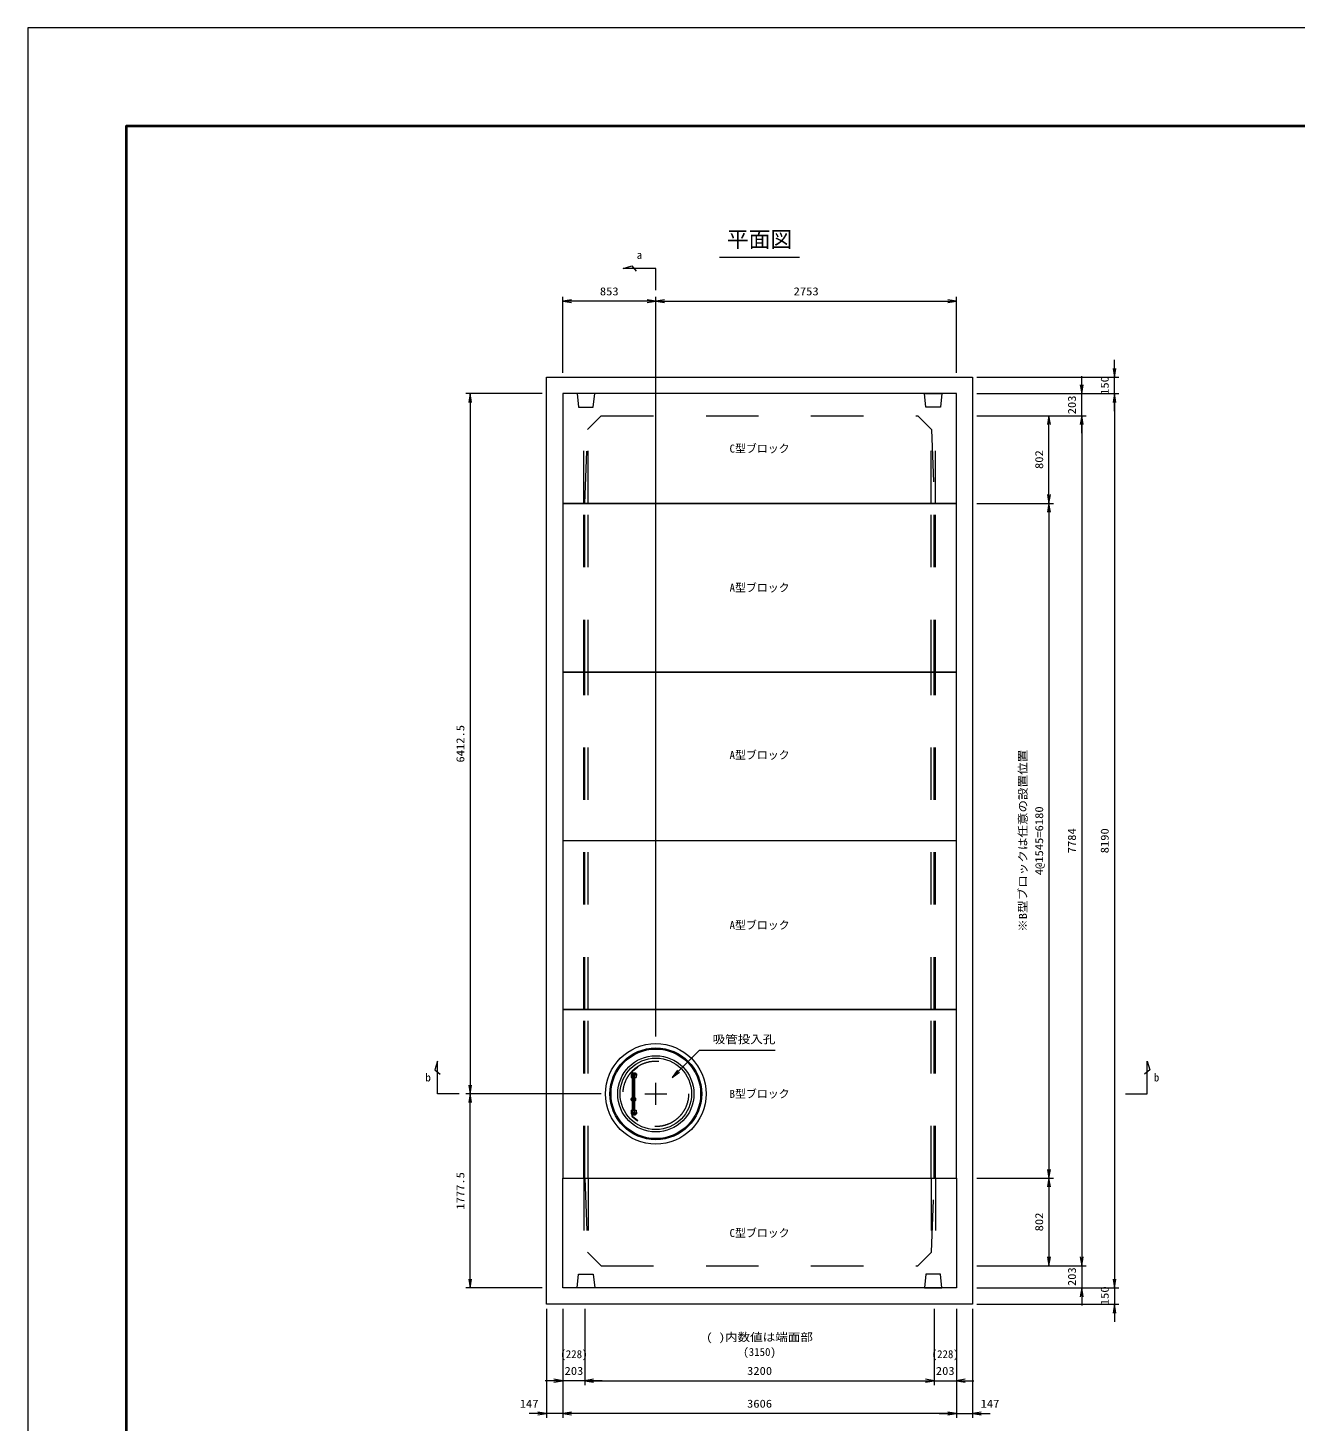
# Model space of a CAD drawing. Units: millimetres at full size. Extents: x 0 to 33600, y -27760 to -4000.
# Drawn here: x 0 to 11604, y -16760 to -4000 of the extents above; entities that cross this region are included whole.
import ezdxf
from ezdxf.enums import TextEntityAlignment as Align

# ---------------------------------------------------------------- set-up
doc = ezdxf.new("R2010")
doc.units = ezdxf.units.MM
doc.header["$LTSCALE"] = 80.0044
doc.header["$PDMODE"] = 32
doc.header["$PDSIZE"] = 40
doc.linetypes.add('CHAIN', pattern=[18.5, 12, -1.5, 3.5, -1.5])
doc.linetypes.add('DASHED_SPACED', pattern=[12, 6, -6])
for name, color, linetype, lineweight in [('0_2', 4, 'Continuous', 13), ('Defpoints_5', 5, 'Continuous', 13), ('FRP', 4, 'DASHED_SPACED', 13), ('図枠', 1, 'Continuous', 40), ('寸法', 6, 'Continuous', 13), ('文字', 2, 'Continuous', 13)]:
    doc.layers.add(name, color=color, linetype=linetype, lineweight=lineweight)
doc.styles.add('ＭＳ ゴシック', font='')
doc.styles.get('ＭＳ ゴシック').set_extended_font_data('MS Gothic')

# ---------------------------------------------------------------- blocks, each defined once
blk = doc.blocks.new('open_arrow')
at = {"color": 0, "linetype": 'Continuous', "lineweight": -2}
blk.add_lwpolyline([(7.5, 1.25), (0, 0), (7.5, -1.25)], dxfattribs=at)

msp = doc.modelspace()

# ---------------------------------------------------------------- linework, layer by layer
at = {"layer": '0_2', "linetype": 'DASHED_SPACED'}
for p, q in [((5090, -8355), (5090, -7475)), ((5130, -8355), (5130, -7475)), ((8270, -8355), (8270, -7475)), ((8310, -8355), (8310, -7475)), ((5090, -9900), (5090, -8355)), ((5130, -9900), (5130, -8355)), ((8270, -9900), (8270, -8355)), ((8310, -9900), (8310, -8355)), ((5090, -12990), (5090, -9900)), ((5130, -12990), (5130, -9900)), ((8270, -12990), (8270, -9900)), ((8310, -12990), (8310, -9900)), ((5090, -14535), (5090, -12990)), ((5130, -14535), (5130, -12990)), ((8270, -14535), (8270, -12990)), ((8310, -14535), (8310, -12990)), ((5090, -14535), (5090, -15415)), ((5130, -14535), (5130, -15415)), ((8270, -14535), (8270, -15415)), ((8310, -14535), (8310, -15415))]:
    msp.add_line(p, q, dxfattribs=at)
at = {"layer": '0_2', "color": 3, "linetype": 'DASHED_SPACED'}
for p, q in [((5100, -9900), (5100, -8355)), ((8300, -9900), (8300, -8355)), ((5100, -12990), (5100, -9900)), ((8300, -12990), (8300, -9900)), ((5100, -14535), (5100, -12990)), ((8300, -14535), (8300, -12990))]:
    msp.add_line(p, q, dxfattribs=at)
at = {"layer": '0_2', "color": 2, "linetype": 'CHAIN'}
for p, q in [((5650, -13762.5), (5850, -13762.5)), ((5750, -13862.5), (5750, -13662.5))]:
    msp.add_line(p, q, dxfattribs=at)
at = {"layer": '0_2', "color": 7}
msp.add_lwpolyline([(4750, -7200), (8650, -7200), (8650, -15690), (4750, -15690)], close=True, dxfattribs=at)
at = {"layer": '0_2', "color": 3}
for points in [[(4897, -8355), (8503, -8355), (8503, -7350), (4897, -7350)], [(8503, -9900), (8503, -8355), (4897, -8355), (4897, -9900)], [(8503, -12990), (8503, -9900), (4897, -9900), (4897, -12990)], [(8503, -12990), (8503, -11445), (4897, -11445), (4897, -12990)], [(8503, -14535), (8503, -12990), (4897, -12990), (4897, -14535)], [(4897, -14535), (8503, -14535), (8503, -15540), (4897, -15540)]]:
    msp.add_lwpolyline(points, close=True, dxfattribs=at)
at = {"layer": '0_2', "linetype": 'DASHED_SPACED'}
for points in [[(5030, -7350), (5042.5, -7475), (5177.5, -7475), (5190, -7350)], [(8370, -7350), (8357.5, -7475), (8222.5, -7475), (8210, -7350)], [(5030, -15540), (5042.5, -15415), (5177.5, -15415), (5190, -15540)], [(8370, -15540), (8357.5, -15415), (8222.5, -15415), (8210, -15540)]]:
    msp.add_lwpolyline(points, close=True, dxfattribs=at)
at = {"layer": '0_2', "color": 3, "linetype": 'DASHED_SPACED'}
for points in [[(5100, -8355), (5125, -7678), (5250, -7553), (8150, -7553), (8275, -7678), (8300, -8355)], [(5100, -14535), (5125, -15212), (5250, -15337), (8150, -15337), (8275, -15212), (8300, -14535)]]:
    msp.add_lwpolyline(points, dxfattribs=at)
at = {"layer": '0_2', "color": 3}
for radius in [460, 420]:
    msp.add_circle((5750, -13762.5), radius, dxfattribs=at)
at = {"layer": '0_2'}
for radius in [410, 349, 327]:
    msp.add_circle((5750, -13762.5), radius, dxfattribs=at)
at = {"layer": '0_2', "color": 3, "linetype": 'DASHED_SPACED'}
msp.add_circle((5750, -13762.5), 300, dxfattribs=at)
at = {"layer": 'Defpoints_5'}
msp.add_lwpolyline([(0, -27760), (33600, -27760), (33600, -4000), (0, -4000)], close=True, dxfattribs=at)
at = {"layer": 'FRP'}
for p, q in [((5581.43, -13514.34), (5532.85, -13555)), ((5584.31, -13517.79), (5535.73, -13558.45)), ((5581.43, -13514.34), (5584.31, -13517.79)), ((5525, -13578.56), (5571, -13578.56)), ((5525, -13578.56), (5525, -13580.56)), ((5525, -13580.56), (5571, -13580.56)), ((5525, -13580.56), (5525, -13612.56)), ((5525, -13591.29), (5559.95, -13591.29)), ((5525, -13612.56), (5533.9, -13612.56)), ((5532.09, -13570.41), (5534.03, -13576.23)), ((5534, -13582.75), (5534, -13587.45)), ((5534, -13591.29), (5534, -13933.71)), ((5534.03, -13573.56), (5534.03, -13578.56)), ((5534.03, -13573.56), (5565.12, -13573.56)), ((5539.58, -13569.06), (5565.12, -13569.06)), ((5559, -13573.56), (5555.95, -13576.61)), ((5556, -13573.56), (5556, -13578.56)), ((5556, -13582.75), (5556, -13587.45)), ((5556, -13591.29), (5556, -13933.71)), ((5556, -13612.56), (5571, -13612.56)), ((5559.95, -13580.56), (5559.95, -13591.29)), ((5565.12, -13569.06), (5565.12, -13573.56)), ((5571, -13580.56), (5571, -13612.56)), ((5571, -13593.56), (5573, -13593.56)), ((5573, -13580.56), (5573, -13593.56)), ((5525, -13912.44), (5533.9, -13912.44)), ((5525, -13912.44), (5525, -13944.44)), ((5525, -13933.71), (5559.95, -13933.71)), ((5525, -13944.44), (5571, -13944.44)), ((5525, -13944.44), (5525, -13946.44)), ((5525, -13946.44), (5571, -13946.44)), ((5534.03, -13948.77), (5532.09, -13954.59)), ((5532.85, -13970), (5581.43, -14010.66)), ((5534, -13937.55), (5534, -13942.25)), ((5534.03, -13946.44), (5534.03, -13951.44)), ((5534.03, -13951.44), (5565.12, -13951.44)), ((5535.73, -13966.55), (5584.31, -14007.21)), ((5539.58, -13955.94), (5565.12, -13955.94)), ((5555.95, -13948.39), (5559, -13951.44)), ((5556, -13912.44), (5571, -13912.44)), ((5556, -13937.55), (5556, -13942.25)), ((5556, -13946.44), (5556, -13951.44)), ((5559.95, -13933.71), (5559.95, -13944.44)), ((5565.12, -13951.44), (5565.12, -13955.94)), ((5571, -13912.44), (5571, -13944.44)), ((5571, -13931.44), (5573, -13931.44)), ((5573, -13931.44), (5573, -13944.44)), ((5584.31, -14007.21), (5581.43, -14010.66))]:
    msp.add_line(p, q, dxfattribs=at)
at = {"layer": 'FRP', "linetype": 'CHAIN'}
msp.add_line((5545, -13599.6), (5545, -13925.26), dxfattribs=at)
at = {"layer": 'FRP'}
for centre, radius, start, end in [((5539.59, -13563.06), 10.5, 129.92782, 270), ((5539.58, -13563.06), 6, 129.92906, 270), ((5571, -13580.56), 2, 0, 90), ((5539.59, -13961.94), 10.5, 90, 230.07217), ((5539.58, -13961.94), 6, 90, 230.07093), ((5571, -13944.44), 2, 270, 0)]:
    msp.add_arc(centre, radius, start, end, dxfattribs=at)
msp.add_point((5545, -13812.5), dxfattribs=at)
at = {"layer": '図枠'}
msp.add_lwpolyline([(900, -26860), (32700, -26860), (32700, -4900), (900, -4900)], close=True, dxfattribs=at)
at = {"layer": '寸法'}
for p, q in [((4897, -7160), (4897, -6463)), ((5750, -6503), (4897, -6503)), ((5750, -13238.33), (5750, -6463)), ((5750, -13238.33), (5750, -6463)), ((5750, -6503), (8503, -6503)), ((8503, -7160), (8503, -6463)), ((9950, -7510), (9950, -7040)), ((8690, -7200), (9990, -7200)), ((9650, -7713), (9650, -7190)), ((4710, -7350), (4010, -7350)), ((4050, -7350), (4050, -13762.5)), ((8690, -7350), (9990, -7350)), ((8690, -7350), (9690, -7350)), ((8690, -7350), (9990, -7350)), ((9950, -7350), (9950, -15540)), ((8690, -7553), (9690, -7553)), ((8690, -7553), (9390, -7553)), ((8690, -7553), (9690, -7553)), ((9350, -8355), (9350, -7553)), ((9650, -7553), (9650, -15337)), ((8690, -8355), (9390, -8355)), ((8690, -8355), (9390, -8355)), ((9350, -8355), (9350, -14535)), ((5210, -13762.5), (4010, -13762.5)), ((5250, -13762.5), (4010, -13762.5)), ((4050, -15540), (4050, -13762.5)), ((8690, -14535), (9390, -14535)), ((8690, -14535), (9390, -14535)), ((9350, -14535), (9350, -15337)), ((9650, -15177), (9650, -15700)), ((8690, -15337), (9690, -15337)), ((8690, -15337), (9390, -15337)), ((8690, -15337), (9690, -15337)), ((9950, -15380), (9950, -15850)), ((4710, -15540), (4010, -15540)), ((8690, -15540), (9990, -15540)), ((8690, -15540), (9690, -15540)), ((8690, -15540), (9990, -15540)), ((8690, -15690), (9990, -15690)), ((4750, -15730), (4750, -16730)), ((4897, -15730), (4897, -16730)), ((4897, -15730), (4897, -16430)), ((4897, -15730), (4897, -16730)), ((5100, -15730), (5100, -16430)), ((5100, -15730), (5100, -16430)), ((8300, -15730), (8300, -16430)), ((8300, -15730), (8300, -16430)), ((8503, -15730), (8503, -16730)), ((8503, -15730), (8503, -16430)), ((8503, -15730), (8503, -16730)), ((8650, -15730), (8650, -16730)), ((5260, -16390), (4737, -16390)), ((5100, -16390), (8300, -16390)), ((8140, -16390), (8663, -16390)), ((5057, -16690), (4590, -16690)), ((8503, -16690), (4897, -16690)), ((8343, -16690), (8810, -16690))]:
    msp.add_line(p, q, dxfattribs=at)
for points in [[(5750, -6403), (5750, -6203), (5450, -6203), (5530, -6178), (5570, -6228)], [(5900, -13612.5), (5956.57, -13555.93), (6150, -13362.5), (6843.33, -13362.5)], [(3950, -13762.5), (3750, -13762.5), (3750, -13462.5), (3725, -13542.5), (3775, -13582.5)], [(10050, -13762.5), (10250, -13762.5), (10250, -13462.5), (10275, -13542.5), (10225, -13582.5)]]:
    msp.add_lwpolyline(points, dxfattribs=at)
at = {"layer": '文字'}
msp.add_line((7066.67, -6103), (6333.33, -6103), dxfattribs=at)

# ---------------------------------------------------------------- block references
at = {"layer": '寸法', "xscale": 10.7, "yscale": 10.7}
for p in [(4897, -6503), (5750, -6503), (5100, -16390), (5100, -16390), (8503, -16390), (4897, -16690), (4897, -16690), (8650, -16690)]:
    msp.add_blockref('open_arrow', p, dxfattribs=at)
for p, rotation in [((5750, -6503), 180), ((8503, -6503), 180), ((9950, -7200), 90), ((9650, -7350), 90), ((4050, -7350), 270), ((9950, -7350), 270), ((9950, -7350), 270), ((9350, -7553), 270), ((9650, -7553), 270), ((9650, -7553), 270), ((9350, -8355), 90), ((9350, -8355), 270), ((5900, -13612.5), 45), ((4050, -13762.5), 90), ((4050, -13762.5), 270), ((9350, -14535), 90), ((9350, -14535), 270), ((9350, -15337), 90), ((9650, -15337), 90), ((9650, -15337), 90), ((4050, -15540), 90), ((9650, -15540), 270), ((9950, -15540), 90), ((9950, -15540), 90), ((9950, -15690), 270), ((4897, -16390), 180), ((8300, -16390), 180), ((8300, -16390), 180), ((4750, -16690), 180), ((8503, -16690), 180), ((8503, -16690), 180)]:
    msp.add_blockref('open_arrow', p, dxfattribs=dict(at, rotation=rotation))

# ---------------------------------------------------------------- texts
at = {"layer": '寸法', "color": 3, "style": 'ＭＳ ゴシック'}
for s, p in [('a', (5600, -6043)), ('(228)', (5000, -16110)), ('(3150)', (6700, -16090)), ('(228)', (8400, -16110))]:
    msp.add_text(s, height=73.31, dxfattribs=at).set_placement(p, align=Align.TOP_CENTER)
at = {"layer": '寸法', "style": 'ＭＳ ゴシック', "width": 1.15}
for s, p in [('853', (5323.5, -6413)), ('2753', (7126.5, -6413)), ('203', (5000, -16300)), ('3200', (6700, -16300)), ('203', (8400, -16300)), ('147', (4590, -16600)), ('3606', (6700, -16600)), ('147', (8810, -16600))]:
    msp.add_text(s, height=73.31, dxfattribs=at).set_placement(p, align=Align.MIDDLE_CENTER)
for s, p in [('150', (9860, -7275)), ('203', (9560, -7453)), ('802', (9260, -7954)), ('6412.5', (3960, -10556.25)), ('4@1545=6180', (9260, -11445)), ('7784', (9560, -11445)), ('8190', (9860, -11445)), ('1777.5', (3960, -14651.25)), ('802', (9260, -14936)), ('203', (9560, -15437)), ('150', (9860, -15612))]:
    msp.add_text(s, height=73.31, rotation=90, dxfattribs=at).set_placement(p, align=Align.MIDDLE_CENTER)
at = {"layer": '寸法', "color": 3, "style": 'ＭＳ ゴシック', "width": 1.15}
msp.add_text('※B型ブロックは任意の設置位置', height=73.31, rotation=90, dxfattribs=at).set_placement((9170, -11445), align=Align.BOTTOM_CENTER)
at = {"layer": '寸法', "style": 'ＭＳ ゴシック', "width": 1.15}
msp.add_text('吸管投入孔', height=73.31, dxfattribs=at).set_placement((6270, -13322.5), align=Align.BOTTOM_LEFT)
at = {"layer": '寸法', "color": 3, "style": 'ＭＳ ゴシック'}
msp.add_text('b', height=73.31, dxfattribs=at).set_placement((3690, -13612.5), align=Align.MIDDLE_RIGHT)
msp.add_text('b', height=73.31, dxfattribs=at).set_placement((10310, -13612.5), align=Align.MIDDLE_LEFT)
at = {"layer": '寸法', "color": 3, "style": 'ＭＳ ゴシック', "width": 1.15}
msp.add_text('( )内数値は端面部', height=73.31, dxfattribs=at).set_placement((6700, -16050), align=Align.BOTTOM_CENTER)
at = {"layer": '文字', "style": 'ＭＳ ゴシック'}
msp.add_text('平面図', height=146.6, dxfattribs=at).set_placement((6700, -5863), align=Align.TOP_CENTER)
for s, p in [('C型ブロック', (6700, -7853)), ('A型ブロック', (6700, -9127.5)), ('A型ブロック', (6700, -10659.68)), ('A型ブロック', (6700, -12217.5)), ('B型ブロック', (6700, -13762.5)), ('C型ブロック', (6700, -15037))]:
    msp.add_text(s, height=73.31, dxfattribs=at).set_placement(p, align=Align.MIDDLE_CENTER)

doc.saveas('drawing.dxf')
